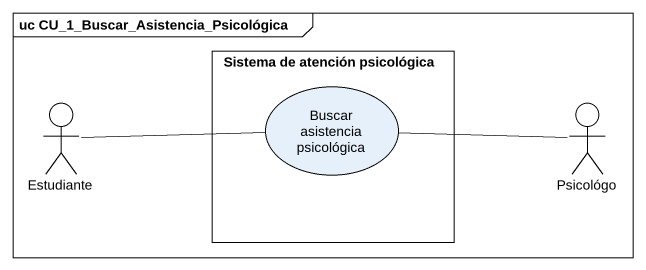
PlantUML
@startuml
mainframe uc CU_1_Buscar_Asistencia_Psicológica
rectangle "Sistema de atención psicológica" as Sistema_de_atención {
  usecase "Buscar asistencia psicológica" as Buscar_asistencia
}
actor Estudiante
actor Psicológo
Estudiante -right- Buscar_asistencia
Psicológo -left- Buscar_asistencia
@enduml
